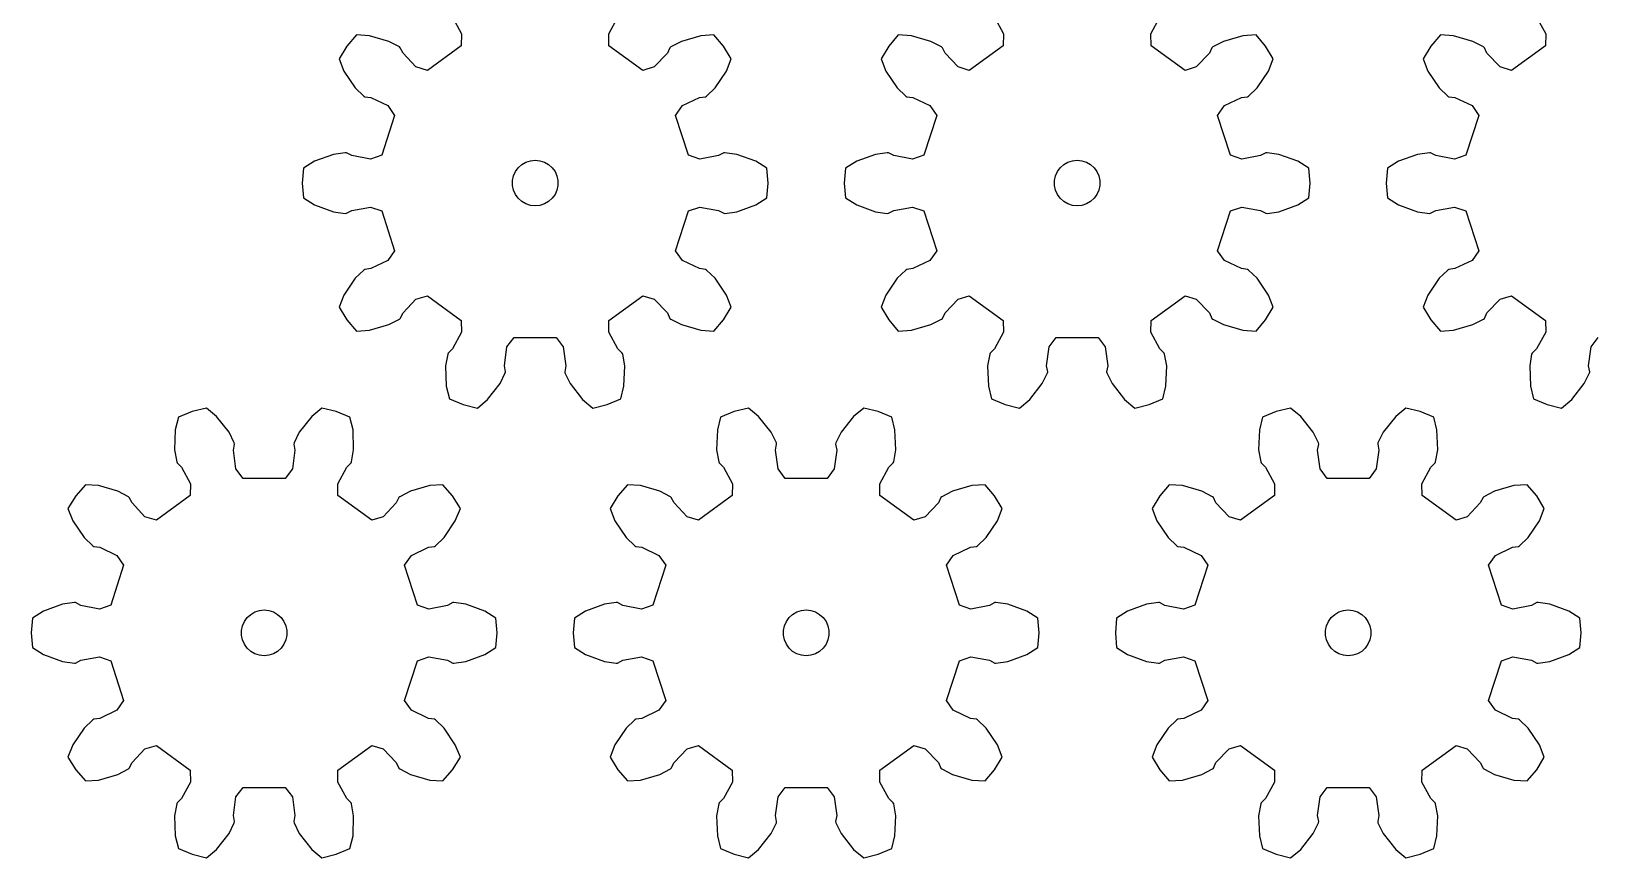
# Model space of a CAD drawing. Extents: x 0 to 208, y 0 to 236.
# Drawn here: x 0 to 102.5, y 0 to 54.2 of the extents above; entities that cross this region are included whole.
import ezdxf

# ---------------------------------------------------------------- set-up
doc = ezdxf.new("R2010")
doc.units = 0

msp = doc.modelspace()

# ---------------------------------------------------------------- linework, layer by layer
for p, q in [((27.63, 55.15), (28.23, 54.06)), ((37.89, 54.06), (38.48, 55.15)), ((63.19, 55.15), (63.79, 54.06)), ((73.44, 54.06), (74.04, 55.15)), ((98.75, 55.15), (99.35, 54.06)), ((21.33, 53.99), (20.7, 53.25)), ((22.19, 53.93), (21.33, 53.99)), ((23.46, 53.57), (22.19, 53.93)), ((24.15, 53.2), (23.46, 53.57)), ((28.23, 54.06), (28.21, 53.28)), ((37.9, 53.28), (37.89, 54.06)), ((42.65, 53.57), (41.96, 53.2)), ((43.93, 53.93), (42.65, 53.57)), ((44.79, 53.99), (43.93, 53.93)), ((45.42, 53.25), (44.79, 53.99)), ((56.88, 53.99), (56.25, 53.25)), ((57.75, 53.93), (56.88, 53.99)), ((59.02, 53.57), (57.75, 53.93)), ((59.71, 53.2), (59.02, 53.57)), ((63.79, 54.06), (63.77, 53.28)), ((73.46, 53.28), (73.44, 54.06)), ((78.21, 53.57), (77.52, 53.2)), ((79.48, 53.93), (78.21, 53.57)), ((80.35, 53.99), (79.48, 53.93)), ((80.98, 53.25), (80.35, 53.99)), ((92.44, 53.99), (91.81, 53.25)), ((93.3, 53.93), (92.44, 53.99)), ((94.58, 53.57), (93.3, 53.93)), ((95.27, 53.2), (94.58, 53.57)), ((99.35, 54.06), (99.33, 53.28)), ((20.7, 53.25), (20.19, 52.43)), ((20.19, 52.43), (20.51, 51.62)), ((24.21, 53.15), (24.15, 53.2)), ((24.39, 52.79), (24.21, 53.15)), ((25.24, 51.89), (24.39, 52.79)), ((28.21, 53.28), (25.99, 51.66)), ((40.13, 51.66), (37.9, 53.28)), ((41.73, 52.79), (40.87, 51.89)), ((41.9, 53.15), (41.73, 52.79)), ((41.96, 53.2), (41.9, 53.15)), ((45.92, 52.43), (45.42, 53.25)), ((45.6, 51.62), (45.92, 52.43)), ((56.25, 53.25), (55.75, 52.43)), ((55.75, 52.43), (56.07, 51.62)), ((59.77, 53.15), (59.71, 53.2)), ((59.95, 52.79), (59.77, 53.15)), ((60.8, 51.89), (59.95, 52.79)), ((63.77, 53.28), (61.54, 51.66)), ((75.69, 51.66), (73.46, 53.28)), ((77.29, 52.79), (76.43, 51.89)), ((77.46, 53.15), (77.29, 52.79)), ((77.52, 53.2), (77.46, 53.15)), ((81.48, 52.43), (80.98, 53.25)), ((81.16, 51.62), (81.48, 52.43)), ((91.81, 53.25), (91.31, 52.43)), ((91.31, 52.43), (91.63, 51.62)), ((95.33, 53.15), (95.27, 53.2)), ((95.5, 52.79), (95.33, 53.15)), ((96.36, 51.89), (95.5, 52.79)), ((99.33, 53.28), (97.1, 51.66)), ((20.51, 51.62), (21.25, 50.53)), ((25.99, 51.66), (25.24, 51.89)), ((40.87, 51.89), (40.13, 51.66)), ((44.86, 50.53), (45.6, 51.62)), ((56.07, 51.62), (56.81, 50.53)), ((61.54, 51.66), (60.8, 51.89)), ((76.43, 51.89), (75.69, 51.66)), ((80.42, 50.53), (81.16, 51.62)), ((91.63, 51.62), (92.37, 50.53)), ((97.1, 51.66), (96.36, 51.89)), ((21.25, 50.53), (21.81, 49.98)), ((44.3, 49.98), (44.86, 50.53)), ((56.81, 50.53), (57.37, 49.98)), ((79.86, 49.98), (80.42, 50.53)), ((92.37, 50.53), (92.93, 49.98)), ((21.81, 49.98), (21.88, 49.94)), ((21.88, 49.94), (22.28, 49.88)), ((22.28, 49.88), (23.4, 49.35)), ((23.4, 49.35), (23.84, 48.71)), ((42.27, 48.71), (42.72, 49.35)), ((42.72, 49.35), (43.84, 49.88)), ((43.84, 49.88), (44.23, 49.94)), ((44.23, 49.94), (44.3, 49.98)), ((57.37, 49.98), (57.44, 49.94)), ((57.44, 49.94), (57.83, 49.88)), ((57.83, 49.88), (58.96, 49.35)), ((58.96, 49.35), (59.4, 48.71)), ((77.83, 48.71), (78.27, 49.35)), ((78.27, 49.35), (79.4, 49.88)), ((79.4, 49.88), (79.79, 49.94)), ((79.79, 49.94), (79.86, 49.98)), ((92.93, 49.98), (93, 49.94)), ((93, 49.94), (93.39, 49.88)), ((93.39, 49.88), (94.52, 49.35)), ((94.52, 49.35), (94.96, 48.71)), ((23.84, 48.71), (22.99, 46.1)), ((43.12, 46.1), (42.27, 48.71)), ((59.4, 48.71), (58.55, 46.1)), ((78.68, 46.1), (77.83, 48.71)), ((94.96, 48.71), (94.11, 46.1)), ((19.83, 46.15), (18.59, 45.7)), ((20.6, 46.26), (19.83, 46.15)), ((20.68, 46.25), (20.6, 46.26)), ((21.04, 46.07), (20.68, 46.25)), ((45.43, 46.25), (45.08, 46.07)), ((45.51, 46.26), (45.43, 46.25)), ((46.28, 46.15), (45.51, 46.26)), ((47.53, 45.7), (46.28, 46.15)), ((55.39, 46.15), (54.15, 45.7)), ((56.16, 46.26), (55.39, 46.15)), ((56.24, 46.25), (56.16, 46.26)), ((56.59, 46.07), (56.24, 46.25)), ((80.99, 46.25), (80.64, 46.07)), ((81.07, 46.26), (80.99, 46.25)), ((81.84, 46.15), (81.07, 46.26)), ((83.09, 45.7), (81.84, 46.15)), ((90.95, 46.15), (89.7, 45.7)), ((91.72, 46.26), (90.95, 46.15)), ((91.8, 46.25), (91.72, 46.26)), ((92.15, 46.07), (91.8, 46.25)), ((17.85, 45.24), (17.78, 44.27)), ((18.59, 45.7), (17.85, 45.24)), ((22.26, 45.84), (21.04, 46.07)), ((22.99, 46.1), (22.26, 45.84)), ((31.76, 45.02), (31.94, 45.28)), ((31.94, 45.28), (32.18, 45.49)), ((32.18, 45.49), (32.45, 45.64)), ((32.45, 45.64), (32.75, 45.74)), ((32.75, 45.74), (33.06, 45.77)), ((33.06, 45.77), (33.37, 45.74)), ((33.37, 45.74), (33.67, 45.64)), ((33.67, 45.64), (33.94, 45.49)), ((33.94, 45.49), (34.17, 45.28)), ((34.17, 45.28), (34.36, 45.02)), ((43.86, 45.84), (43.12, 46.1)), ((45.08, 46.07), (43.86, 45.84)), ((48.26, 45.24), (47.53, 45.7)), ((48.34, 44.27), (48.26, 45.24)), ((53.41, 45.24), (53.34, 44.27)), ((54.15, 45.7), (53.41, 45.24)), ((57.82, 45.84), (56.59, 46.07)), ((58.55, 46.1), (57.82, 45.84)), ((67.32, 45.02), (67.5, 45.28)), ((67.5, 45.28), (67.73, 45.49)), ((67.73, 45.49), (68.01, 45.64)), ((68.01, 45.64), (68.3, 45.74)), ((68.3, 45.74), (68.62, 45.77)), ((68.62, 45.77), (68.93, 45.74)), ((68.93, 45.74), (69.23, 45.64)), ((69.23, 45.64), (69.5, 45.49)), ((69.5, 45.49), (69.73, 45.28)), ((69.73, 45.28), (69.91, 45.02)), ((79.41, 45.84), (78.68, 46.1)), ((80.64, 46.07), (79.41, 45.84)), ((83.82, 45.24), (83.09, 45.7)), ((83.89, 44.27), (83.82, 45.24)), ((88.97, 45.24), (88.89, 44.27)), ((89.7, 45.7), (88.97, 45.24)), ((93.37, 45.84), (92.15, 46.07)), ((94.11, 46.1), (93.37, 45.84)), ((17.78, 44.27), (17.85, 43.31)), ((31.57, 44.43), (31.63, 44.74)), ((31.57, 44.12), (31.57, 44.43)), ((31.63, 43.81), (31.57, 44.12)), ((31.63, 44.74), (31.76, 45.02)), ((34.36, 45.02), (34.48, 44.74)), ((34.48, 44.74), (34.55, 44.43)), ((34.55, 44.12), (34.48, 43.81)), ((34.55, 44.43), (34.55, 44.12)), ((48.26, 43.31), (48.34, 44.27)), ((53.34, 44.27), (53.41, 43.31)), ((67.12, 44.43), (67.19, 44.74)), ((67.12, 44.12), (67.12, 44.43)), ((67.19, 43.81), (67.12, 44.12)), ((67.19, 44.74), (67.32, 45.02)), ((69.91, 45.02), (70.04, 44.74)), ((70.04, 44.74), (70.11, 44.43)), ((70.11, 44.12), (70.04, 43.81)), ((70.11, 44.43), (70.11, 44.12)), ((83.82, 43.31), (83.89, 44.27)), ((88.89, 44.27), (88.97, 43.31)), ((17.85, 43.31), (18.59, 42.85)), ((31.76, 43.52), (31.63, 43.81)), ((31.94, 43.27), (31.76, 43.52)), ((32.18, 43.06), (31.94, 43.27)), ((32.45, 42.9), (32.18, 43.06)), ((33.94, 43.06), (33.67, 42.9)), ((34.17, 43.27), (33.94, 43.06)), ((34.36, 43.52), (34.17, 43.27)), ((34.48, 43.81), (34.36, 43.52)), ((47.53, 42.85), (48.26, 43.31)), ((53.41, 43.31), (54.15, 42.85)), ((67.32, 43.52), (67.19, 43.81)), ((67.5, 43.27), (67.32, 43.52)), ((67.73, 43.06), (67.5, 43.27)), ((68.01, 42.9), (67.73, 43.06)), ((69.5, 43.06), (69.23, 42.9)), ((69.73, 43.27), (69.5, 43.06)), ((69.91, 43.52), (69.73, 43.27)), ((70.04, 43.81), (69.91, 43.52)), ((83.09, 42.85), (83.82, 43.31)), ((88.97, 43.31), (89.7, 42.85)), ((18.59, 42.85), (19.83, 42.39)), ((19.83, 42.39), (20.6, 42.28)), ((20.6, 42.28), (20.68, 42.29)), ((20.68, 42.29), (21.04, 42.48)), ((21.04, 42.48), (22.26, 42.7)), ((22.26, 42.7), (22.99, 42.45)), ((22.99, 42.45), (23.84, 39.83)), ((32.75, 42.8), (32.45, 42.9)), ((33.06, 42.77), (32.75, 42.8)), ((33.37, 42.8), (33.06, 42.77)), ((33.67, 42.9), (33.37, 42.8)), ((42.27, 39.83), (43.12, 42.45)), ((43.12, 42.45), (43.86, 42.7)), ((43.86, 42.7), (45.08, 42.48)), ((45.08, 42.48), (45.43, 42.29)), ((45.43, 42.29), (45.51, 42.28)), ((45.51, 42.28), (46.28, 42.39)), ((46.28, 42.39), (47.53, 42.85)), ((54.15, 42.85), (55.39, 42.39)), ((55.39, 42.39), (56.16, 42.28)), ((56.16, 42.28), (56.24, 42.29)), ((56.24, 42.29), (56.59, 42.48)), ((56.59, 42.48), (57.82, 42.7)), ((57.82, 42.7), (58.55, 42.45)), ((58.55, 42.45), (59.4, 39.83)), ((68.3, 42.8), (68.01, 42.9)), ((68.62, 42.77), (68.3, 42.8)), ((68.93, 42.8), (68.62, 42.77)), ((69.23, 42.9), (68.93, 42.8)), ((77.83, 39.83), (78.68, 42.45)), ((78.68, 42.45), (79.41, 42.7)), ((79.41, 42.7), (80.64, 42.48)), ((80.64, 42.48), (80.99, 42.29)), ((80.99, 42.29), (81.07, 42.28)), ((81.07, 42.28), (81.84, 42.39)), ((81.84, 42.39), (83.09, 42.85)), ((89.7, 42.85), (90.95, 42.39)), ((90.95, 42.39), (91.72, 42.28)), ((91.72, 42.28), (91.8, 42.29)), ((91.8, 42.29), (92.15, 42.48)), ((92.15, 42.48), (93.37, 42.7)), ((93.37, 42.7), (94.11, 42.45)), ((94.11, 42.45), (94.96, 39.83)), ((23.4, 39.19), (22.28, 38.66)), ((23.84, 39.83), (23.4, 39.19)), ((42.72, 39.19), (42.27, 39.83)), ((43.84, 38.66), (42.72, 39.19)), ((58.96, 39.19), (57.83, 38.66)), ((59.4, 39.83), (58.96, 39.19)), ((78.27, 39.19), (77.83, 39.83)), ((79.4, 38.66), (78.27, 39.19)), ((94.52, 39.19), (93.39, 38.66)), ((94.96, 39.83), (94.52, 39.19)), ((21.25, 38.02), (20.51, 36.92)), ((21.81, 38.56), (21.25, 38.02)), ((21.88, 38.6), (21.81, 38.56)), ((22.28, 38.66), (21.88, 38.6)), ((44.23, 38.6), (43.84, 38.66)), ((44.3, 38.56), (44.23, 38.6)), ((44.86, 38.02), (44.3, 38.56)), ((45.6, 36.92), (44.86, 38.02)), ((56.81, 38.02), (56.07, 36.92)), ((57.37, 38.56), (56.81, 38.02)), ((57.44, 38.6), (57.37, 38.56)), ((57.83, 38.66), (57.44, 38.6)), ((79.79, 38.6), (79.4, 38.66)), ((79.86, 38.56), (79.79, 38.6)), ((80.42, 38.02), (79.86, 38.56)), ((81.16, 36.92), (80.42, 38.02)), ((92.37, 38.02), (91.63, 36.92)), ((92.93, 38.56), (92.37, 38.02)), ((93, 38.6), (92.93, 38.56)), ((93.39, 38.66), (93, 38.6)), ((20.51, 36.92), (20.19, 36.12)), ((45.92, 36.12), (45.6, 36.92)), ((56.07, 36.92), (55.75, 36.12)), ((81.48, 36.12), (81.16, 36.92)), ((91.63, 36.92), (91.31, 36.12)), ((20.19, 36.12), (20.7, 35.29)), ((24.39, 35.75), (25.24, 36.66)), ((25.24, 36.66), (25.99, 36.88)), ((25.99, 36.88), (28.21, 35.26)), ((37.9, 35.26), (40.13, 36.88)), ((40.13, 36.88), (40.87, 36.66)), ((40.87, 36.66), (41.73, 35.75)), ((45.42, 35.29), (45.92, 36.12)), ((55.75, 36.12), (56.25, 35.29)), ((59.95, 35.75), (60.8, 36.66)), ((60.8, 36.66), (61.54, 36.88)), ((61.54, 36.88), (63.77, 35.26)), ((73.46, 35.26), (75.69, 36.88)), ((75.69, 36.88), (76.43, 36.66)), ((76.43, 36.66), (77.29, 35.75)), ((80.98, 35.29), (81.48, 36.12)), ((91.31, 36.12), (91.81, 35.29)), ((95.5, 35.75), (96.36, 36.66)), ((96.36, 36.66), (97.1, 36.88)), ((97.1, 36.88), (99.33, 35.26)), ((20.7, 35.29), (21.33, 34.55)), ((22.19, 34.61), (23.46, 34.98)), ((23.46, 34.98), (24.15, 35.34)), ((24.15, 35.34), (24.21, 35.39)), ((24.21, 35.39), (24.39, 35.75)), ((28.21, 35.26), (28.23, 34.49)), ((37.89, 34.49), (37.9, 35.26)), ((41.73, 35.75), (41.9, 35.39)), ((41.9, 35.39), (41.96, 35.34)), ((41.96, 35.34), (42.65, 34.98)), ((42.65, 34.98), (43.93, 34.61)), ((44.79, 34.55), (45.42, 35.29)), ((56.25, 35.29), (56.88, 34.55)), ((57.75, 34.61), (59.02, 34.98)), ((59.02, 34.98), (59.71, 35.34)), ((59.71, 35.34), (59.77, 35.39)), ((59.77, 35.39), (59.95, 35.75)), ((63.77, 35.26), (63.79, 34.49)), ((73.44, 34.49), (73.46, 35.26)), ((77.29, 35.75), (77.46, 35.39)), ((77.46, 35.39), (77.52, 35.34)), ((77.52, 35.34), (78.21, 34.98)), ((78.21, 34.98), (79.48, 34.61)), ((80.35, 34.55), (80.98, 35.29)), ((91.81, 35.29), (92.44, 34.55)), ((93.3, 34.61), (94.58, 34.98)), ((94.58, 34.98), (95.27, 35.34)), ((95.27, 35.34), (95.33, 35.39)), ((95.33, 35.39), (95.5, 35.75)), ((99.33, 35.26), (99.35, 34.49)), ((21.33, 34.55), (22.19, 34.61)), ((28.23, 34.49), (27.63, 33.39)), ((31.21, 33.52), (31.68, 34.14)), ((31.68, 34.14), (34.43, 34.14)), ((34.43, 34.14), (34.9, 33.52)), ((38.48, 33.39), (37.89, 34.49)), ((43.93, 34.61), (44.79, 34.55)), ((56.88, 34.55), (57.75, 34.61)), ((63.79, 34.49), (63.19, 33.39)), ((66.77, 33.52), (67.24, 34.14)), ((67.24, 34.14), (69.99, 34.14)), ((69.99, 34.14), (70.46, 33.52)), ((74.04, 33.39), (73.44, 34.49)), ((79.48, 34.61), (80.35, 34.55)), ((92.44, 34.55), (93.3, 34.61)), ((99.35, 34.49), (98.75, 33.39)), ((102.33, 33.52), (102.8, 34.14)), ((27.32, 33.04), (27.18, 32.27)), ((27.35, 33.12), (27.32, 33.04)), ((27.63, 33.39), (27.35, 33.12)), ((31.05, 32.28), (31.21, 33.52)), ((34.9, 33.52), (35.06, 32.28)), ((38.77, 33.12), (38.48, 33.39)), ((38.8, 33.04), (38.77, 33.12)), ((38.93, 32.27), (38.8, 33.04)), ((62.88, 33.04), (62.74, 32.27)), ((62.91, 33.12), (62.88, 33.04)), ((63.19, 33.39), (62.91, 33.12)), ((66.61, 32.28), (66.77, 33.52)), ((70.46, 33.52), (70.62, 32.28)), ((74.32, 33.12), (74.04, 33.39)), ((74.35, 33.04), (74.32, 33.12)), ((74.49, 32.27), (74.35, 33.04)), ((98.43, 33.04), (98.3, 32.27)), ((98.46, 33.12), (98.43, 33.04)), ((98.75, 33.39), (98.46, 33.12)), ((102.17, 32.28), (102.33, 33.52)), ((27.18, 32.27), (27.23, 30.95)), ((30.76, 31.11), (31.1, 31.81)), ((31.12, 31.89), (31.05, 32.28)), ((31.1, 31.81), (31.12, 31.89)), ((35.06, 32.28), (35, 31.89)), ((35, 31.89), (35.01, 31.81)), ((35.01, 31.81), (35.36, 31.11)), ((38.88, 30.95), (38.93, 32.27)), ((62.74, 32.27), (62.79, 30.95)), ((66.32, 31.11), (66.66, 31.81)), ((66.68, 31.89), (66.61, 32.28)), ((66.66, 31.81), (66.68, 31.89)), ((70.62, 32.28), (70.55, 31.89)), ((70.55, 31.89), (70.57, 31.81)), ((70.57, 31.81), (70.92, 31.11)), ((74.44, 30.95), (74.49, 32.27)), ((98.3, 32.27), (98.35, 30.95)), ((101.87, 31.11), (102.22, 31.81)), ((102.24, 31.89), (102.17, 32.28)), ((102.22, 31.81), (102.24, 31.89)), ((27.23, 30.95), (27.44, 30.11)), ((29.94, 30.07), (30.76, 31.11)), ((35.36, 31.11), (36.17, 30.07)), ((38.67, 30.11), (38.88, 30.95)), ((62.79, 30.95), (63, 30.11)), ((65.5, 30.07), (66.32, 31.11)), ((70.92, 31.11), (71.73, 30.07)), ((74.23, 30.11), (74.44, 30.95)), ((98.35, 30.95), (98.56, 30.11)), ((101.06, 30.07), (101.87, 31.11)), ((27.44, 30.11), (28.34, 29.74)), ((28.34, 29.74), (29.28, 29.51)), ((29.28, 29.51), (29.94, 30.07)), ((36.17, 30.07), (36.84, 29.51)), ((36.84, 29.51), (37.78, 29.74)), ((37.78, 29.74), (38.67, 30.11)), ((63, 30.11), (63.89, 29.74)), ((63.89, 29.74), (64.84, 29.51)), ((64.84, 29.51), (65.5, 30.07)), ((71.73, 30.07), (72.39, 29.51)), ((72.39, 29.51), (73.34, 29.74)), ((73.34, 29.74), (74.23, 30.11)), ((98.56, 30.11), (99.45, 29.74)), ((99.45, 29.74), (100.39, 29.51)), ((100.39, 29.51), (101.06, 30.07)), ((9.66, 28.92), (9.45, 28.08)), ((10.56, 29.29), (9.66, 28.92)), ((11.5, 29.51), (10.56, 29.29)), ((12.16, 28.96), (11.5, 29.51)), ((12.98, 27.92), (12.16, 28.96)), ((18.4, 28.96), (17.58, 27.92)), ((19.06, 29.51), (18.4, 28.96)), ((20, 29.29), (19.06, 29.51)), ((20.9, 28.92), (20, 29.29)), ((21.11, 28.08), (20.9, 28.92)), ((45.22, 28.92), (45.01, 28.08)), ((46.12, 29.29), (45.22, 28.92)), ((47.06, 29.51), (46.12, 29.29)), ((47.72, 28.96), (47.06, 29.51)), ((48.54, 27.92), (47.72, 28.96)), ((53.95, 28.96), (53.14, 27.92)), ((54.62, 29.51), (53.95, 28.96)), ((55.56, 29.29), (54.62, 29.51)), ((56.45, 28.92), (55.56, 29.29)), ((56.66, 28.08), (56.45, 28.92)), ((80.78, 28.92), (80.57, 28.08)), ((81.67, 29.29), (80.78, 28.92)), ((82.62, 29.51), (81.67, 29.29)), ((83.28, 28.96), (82.62, 29.51)), ((84.09, 27.92), (83.28, 28.96)), ((89.51, 28.96), (88.69, 27.92)), ((90.17, 29.51), (89.51, 28.96)), ((91.12, 29.29), (90.17, 29.51)), ((92.01, 28.92), (91.12, 29.29)), ((92.22, 28.08), (92.01, 28.92)), ((9.45, 28.08), (9.4, 26.76)), ((13.32, 27.22), (12.98, 27.92)), ((17.58, 27.92), (17.24, 27.22)), ((21.15, 26.76), (21.11, 28.08)), ((45.01, 28.08), (44.96, 26.76)), ((48.88, 27.22), (48.54, 27.92)), ((53.14, 27.92), (52.79, 27.22)), ((56.71, 26.76), (56.66, 28.08)), ((80.57, 28.08), (80.52, 26.76)), ((84.44, 27.22), (84.09, 27.92)), ((88.69, 27.92), (88.35, 27.22)), ((92.27, 26.76), (92.22, 28.08)), ((9.4, 26.76), (9.54, 25.99)), ((13.27, 26.75), (13.34, 27.14)), ((13.43, 25.51), (13.27, 26.75)), ((13.34, 27.14), (13.32, 27.22)), ((17.29, 26.75), (17.13, 25.51)), ((17.24, 27.22), (17.22, 27.14)), ((17.22, 27.14), (17.29, 26.75)), ((21.02, 25.99), (21.15, 26.76)), ((44.96, 26.76), (45.1, 25.99)), ((48.83, 26.75), (48.9, 27.14)), ((48.99, 25.51), (48.83, 26.75)), ((48.9, 27.14), (48.88, 27.22)), ((52.84, 26.75), (52.68, 25.51)), ((52.79, 27.22), (52.77, 27.14)), ((52.77, 27.14), (52.84, 26.75)), ((56.58, 25.99), (56.71, 26.76)), ((80.52, 26.76), (80.66, 25.99)), ((84.39, 26.75), (84.46, 27.14)), ((84.55, 25.51), (84.39, 26.75)), ((84.46, 27.14), (84.44, 27.22)), ((88.4, 26.75), (88.24, 25.51)), ((88.35, 27.22), (88.33, 27.14)), ((88.33, 27.14), (88.4, 26.75)), ((92.13, 25.99), (92.27, 26.76)), ((9.54, 25.99), (9.57, 25.91)), ((9.57, 25.91), (9.86, 25.64)), ((9.86, 25.64), (10.45, 24.54)), ((20.11, 24.54), (20.7, 25.64)), ((20.7, 25.64), (20.99, 25.91)), ((20.99, 25.91), (21.02, 25.99)), ((45.1, 25.99), (45.13, 25.91)), ((45.13, 25.91), (45.41, 25.64)), ((45.41, 25.64), (46.01, 24.54)), ((55.66, 24.54), (56.26, 25.64)), ((56.26, 25.64), (56.55, 25.91)), ((56.55, 25.91), (56.58, 25.99)), ((80.66, 25.99), (80.69, 25.91)), ((80.69, 25.91), (80.97, 25.64)), ((80.97, 25.64), (81.57, 24.54)), ((91.22, 24.54), (91.82, 25.64)), ((91.82, 25.64), (92.1, 25.91)), ((92.1, 25.91), (92.13, 25.99)), ((13.9, 24.89), (13.43, 25.51)), ((16.65, 24.89), (13.9, 24.89)), ((17.13, 25.51), (16.65, 24.89)), ((49.46, 24.89), (48.99, 25.51)), ((52.21, 24.89), (49.46, 24.89)), ((52.68, 25.51), (52.21, 24.89)), ((85.02, 24.89), (84.55, 25.51)), ((87.77, 24.89), (85.02, 24.89)), ((88.24, 25.51), (87.77, 24.89)), ((2.92, 23.74), (2.41, 22.91)), ((3.55, 24.47), (2.92, 23.74)), ((4.41, 24.42), (3.55, 24.47)), ((5.68, 24.05), (4.41, 24.42)), ((6.37, 23.69), (5.68, 24.05)), ((6.43, 23.63), (6.37, 23.69)), ((6.61, 23.28), (6.43, 23.63)), ((10.43, 23.77), (8.21, 22.15)), ((10.45, 24.54), (10.43, 23.77)), ((20.12, 23.77), (20.11, 24.54)), ((22.35, 22.15), (20.12, 23.77)), ((24.12, 23.63), (23.95, 23.28)), ((24.18, 23.69), (24.12, 23.63)), ((24.87, 24.05), (24.18, 23.69)), ((26.15, 24.42), (24.87, 24.05)), ((27.01, 24.47), (26.15, 24.42)), ((27.64, 23.74), (27.01, 24.47)), ((28.15, 22.91), (27.64, 23.74)), ((38.48, 23.74), (37.97, 22.91)), ((39.11, 24.47), (38.48, 23.74)), ((39.97, 24.42), (39.11, 24.47)), ((41.24, 24.05), (39.97, 24.42)), ((41.93, 23.69), (41.24, 24.05)), ((41.99, 23.63), (41.93, 23.69)), ((42.17, 23.28), (41.99, 23.63)), ((45.99, 23.77), (43.77, 22.15)), ((46.01, 24.54), (45.99, 23.77)), ((55.68, 23.77), (55.66, 24.54)), ((57.91, 22.15), (55.68, 23.77)), ((59.68, 23.63), (59.51, 23.28)), ((59.74, 23.69), (59.68, 23.63)), ((60.43, 24.05), (59.74, 23.69)), ((61.71, 24.42), (60.43, 24.05)), ((62.57, 24.47), (61.71, 24.42)), ((63.2, 23.74), (62.57, 24.47)), ((63.7, 22.91), (63.2, 23.74)), ((74.03, 23.74), (73.53, 22.91)), ((74.66, 24.47), (74.03, 23.74)), ((75.53, 24.42), (74.66, 24.47)), ((76.8, 24.05), (75.53, 24.42)), ((77.49, 23.69), (76.8, 24.05)), ((77.55, 23.63), (77.49, 23.69)), ((77.72, 23.28), (77.55, 23.63)), ((81.55, 23.77), (79.32, 22.15)), ((81.57, 24.54), (81.55, 23.77)), ((91.24, 23.77), (91.22, 24.54)), ((93.47, 22.15), (91.24, 23.77)), ((95.24, 23.63), (95.06, 23.28)), ((95.3, 23.69), (95.24, 23.63)), ((95.99, 24.05), (95.3, 23.69)), ((97.26, 24.42), (95.99, 24.05)), ((98.13, 24.47), (97.26, 24.42)), ((98.76, 23.74), (98.13, 24.47)), ((99.26, 22.91), (98.76, 23.74)), ((2.41, 22.91), (2.73, 22.11)), ((7.46, 22.37), (6.61, 23.28)), ((23.95, 23.28), (23.09, 22.37)), ((27.82, 22.11), (28.15, 22.91)), ((37.97, 22.91), (38.29, 22.11)), ((43.02, 22.37), (42.17, 23.28)), ((59.51, 23.28), (58.65, 22.37)), ((63.38, 22.11), (63.7, 22.91)), ((73.53, 22.91), (73.85, 22.11)), ((78.58, 22.37), (77.72, 23.28)), ((95.06, 23.28), (94.21, 22.37)), ((98.94, 22.11), (99.26, 22.91)), ((2.73, 22.11), (3.47, 21.01)), ((8.21, 22.15), (7.46, 22.37)), ((23.09, 22.37), (22.35, 22.15)), ((27.08, 21.01), (27.82, 22.11)), ((38.29, 22.11), (39.03, 21.01)), ((43.77, 22.15), (43.02, 22.37)), ((58.65, 22.37), (57.91, 22.15)), ((62.64, 21.01), (63.38, 22.11)), ((73.85, 22.11), (74.59, 21.01)), ((79.32, 22.15), (78.58, 22.37)), ((94.21, 22.37), (93.47, 22.15)), ((98.2, 21.01), (98.94, 22.11)), ((3.47, 21.01), (4.04, 20.47)), ((26.52, 20.47), (27.08, 21.01)), ((39.03, 21.01), (39.59, 20.47)), ((62.08, 20.47), (62.64, 21.01)), ((74.59, 21.01), (75.15, 20.47)), ((97.64, 20.47), (98.2, 21.01)), ((4.04, 20.47), (4.1, 20.43)), ((4.1, 20.43), (4.5, 20.37)), ((4.5, 20.37), (5.62, 19.84)), ((5.62, 19.84), (6.06, 19.2)), ((24.49, 19.2), (24.94, 19.84)), ((24.94, 19.84), (26.06, 20.37)), ((26.06, 20.37), (26.45, 20.43)), ((26.45, 20.43), (26.52, 20.47)), ((39.59, 20.47), (39.66, 20.43)), ((39.66, 20.43), (40.05, 20.37)), ((40.05, 20.37), (41.18, 19.84)), ((41.18, 19.84), (41.62, 19.2)), ((60.05, 19.2), (60.49, 19.84)), ((60.49, 19.84), (61.62, 20.37)), ((61.62, 20.37), (62.01, 20.43)), ((62.01, 20.43), (62.08, 20.47)), ((75.15, 20.47), (75.22, 20.43)), ((75.22, 20.43), (75.61, 20.37)), ((75.61, 20.37), (76.74, 19.84)), ((76.74, 19.84), (77.18, 19.2)), ((95.61, 19.2), (96.05, 19.84)), ((96.05, 19.84), (97.18, 20.37)), ((97.18, 20.37), (97.57, 20.43)), ((97.57, 20.43), (97.64, 20.47)), ((6.06, 19.2), (5.21, 16.58)), ((25.34, 16.58), (24.49, 19.2)), ((41.62, 19.2), (40.77, 16.58)), ((60.9, 16.58), (60.05, 19.2)), ((77.18, 19.2), (76.33, 16.58)), ((96.46, 16.58), (95.61, 19.2)), ((2.05, 16.64), (0.81, 16.18)), ((2.83, 16.75), (2.05, 16.64)), ((2.91, 16.74), (2.83, 16.75)), ((3.26, 16.55), (2.91, 16.74)), ((4.48, 16.32), (3.26, 16.55)), ((5.21, 16.58), (4.48, 16.32)), ((26.08, 16.32), (25.34, 16.58)), ((27.3, 16.55), (26.08, 16.32)), ((27.65, 16.74), (27.3, 16.55)), ((27.73, 16.75), (27.65, 16.74)), ((28.51, 16.64), (27.73, 16.75)), ((29.75, 16.18), (28.51, 16.64)), ((37.61, 16.64), (36.37, 16.18)), ((38.38, 16.75), (37.61, 16.64)), ((38.46, 16.74), (38.38, 16.75)), ((38.81, 16.55), (38.46, 16.74)), ((40.04, 16.32), (38.81, 16.55)), ((40.77, 16.58), (40.04, 16.32)), ((61.64, 16.32), (60.9, 16.58)), ((62.86, 16.55), (61.64, 16.32)), ((63.21, 16.74), (62.86, 16.55)), ((63.29, 16.75), (63.21, 16.74)), ((64.06, 16.64), (63.29, 16.75)), ((65.31, 16.18), (64.06, 16.64)), ((73.17, 16.64), (71.92, 16.18)), ((73.94, 16.75), (73.17, 16.64)), ((74.02, 16.74), (73.94, 16.75)), ((74.37, 16.55), (74.02, 16.74)), ((75.6, 16.32), (74.37, 16.55)), ((76.33, 16.58), (75.6, 16.32)), ((97.19, 16.32), (96.46, 16.58)), ((98.42, 16.55), (97.19, 16.32)), ((98.77, 16.74), (98.42, 16.55)), ((98.85, 16.75), (98.77, 16.74)), ((99.62, 16.64), (98.85, 16.75)), ((100.86, 16.18), (99.62, 16.64)), ((0.08, 15.72), (0, 14.76)), ((0.81, 16.18), (0.08, 15.72)), ((13.85, 15.22), (13.98, 15.51)), ((13.98, 15.51), (14.16, 15.76)), ((14.16, 15.76), (14.4, 15.97)), ((14.4, 15.97), (14.67, 16.13)), ((14.67, 16.13), (14.97, 16.22)), ((14.97, 16.22), (15.28, 16.26)), ((15.28, 16.26), (15.59, 16.22)), ((15.59, 16.22), (15.89, 16.13)), ((15.89, 16.13), (16.16, 15.97)), ((16.16, 15.97), (16.39, 15.76)), ((16.39, 15.76), (16.58, 15.51)), ((16.58, 15.51), (16.71, 15.22)), ((30.48, 15.72), (29.75, 16.18)), ((30.56, 14.76), (30.48, 15.72)), ((35.63, 15.72), (35.56, 14.76)), ((36.37, 16.18), (35.63, 15.72)), ((49.41, 15.22), (49.54, 15.51)), ((49.54, 15.51), (49.72, 15.76)), ((49.72, 15.76), (49.95, 15.97)), ((49.95, 15.97), (50.23, 16.13)), ((50.23, 16.13), (50.52, 16.22)), ((50.52, 16.22), (50.84, 16.26)), ((50.84, 16.26), (51.15, 16.22)), ((51.15, 16.22), (51.45, 16.13)), ((51.45, 16.13), (51.72, 15.97)), ((51.72, 15.97), (51.95, 15.76)), ((51.95, 15.76), (52.14, 15.51)), ((52.14, 15.51), (52.26, 15.22)), ((66.04, 15.72), (65.31, 16.18)), ((66.12, 14.76), (66.04, 15.72)), ((71.19, 15.72), (71.12, 14.76)), ((71.92, 16.18), (71.19, 15.72)), ((84.97, 15.22), (85.1, 15.51)), ((85.1, 15.51), (85.28, 15.76)), ((85.28, 15.76), (85.51, 15.97)), ((85.51, 15.97), (85.78, 16.13)), ((85.78, 16.13), (86.08, 16.22)), ((86.08, 16.22), (86.39, 16.26)), ((86.39, 16.26), (86.71, 16.22)), ((86.71, 16.22), (87, 16.13)), ((87, 16.13), (87.28, 15.97)), ((87.28, 15.97), (87.51, 15.76)), ((87.51, 15.76), (87.69, 15.51)), ((87.69, 15.51), (87.82, 15.22)), ((101.6, 15.72), (100.86, 16.18)), ((101.67, 14.76), (101.6, 15.72)), ((0, 14.76), (0.08, 13.79)), ((13.79, 14.91), (13.85, 15.22)), ((13.79, 14.6), (13.79, 14.91)), ((13.85, 14.29), (13.79, 14.6)), ((16.71, 15.22), (16.77, 14.91)), ((16.77, 14.6), (16.71, 14.29)), ((16.77, 14.91), (16.77, 14.6)), ((30.48, 13.79), (30.56, 14.76)), ((35.56, 14.76), (35.63, 13.79)), ((49.34, 14.91), (49.41, 15.22)), ((49.34, 14.6), (49.34, 14.91)), ((49.41, 14.29), (49.34, 14.6)), ((52.26, 15.22), (52.33, 14.91)), ((52.33, 14.6), (52.26, 14.29)), ((52.33, 14.91), (52.33, 14.6)), ((66.04, 13.79), (66.12, 14.76)), ((71.12, 14.76), (71.19, 13.79)), ((84.9, 14.91), (84.97, 15.22)), ((84.9, 14.6), (84.9, 14.91)), ((84.97, 14.29), (84.9, 14.6)), ((87.82, 15.22), (87.89, 14.91)), ((87.89, 14.6), (87.82, 14.29)), ((87.89, 14.91), (87.89, 14.6)), ((101.6, 13.79), (101.67, 14.76)), ((0.08, 13.79), (0.81, 13.33)), ((0.81, 13.33), (2.05, 12.88)), ((13.98, 14.01), (13.85, 14.29)), ((14.16, 13.75), (13.98, 14.01)), ((14.4, 13.54), (14.16, 13.75)), ((14.67, 13.39), (14.4, 13.54)), ((14.97, 13.29), (14.67, 13.39)), ((15.89, 13.39), (15.59, 13.29)), ((16.16, 13.54), (15.89, 13.39)), ((16.39, 13.75), (16.16, 13.54)), ((16.58, 14.01), (16.39, 13.75)), ((16.71, 14.29), (16.58, 14.01)), ((28.51, 12.88), (29.75, 13.33)), ((29.75, 13.33), (30.48, 13.79)), ((35.63, 13.79), (36.37, 13.33)), ((36.37, 13.33), (37.61, 12.88)), ((49.54, 14.01), (49.41, 14.29)), ((49.72, 13.75), (49.54, 14.01)), ((49.95, 13.54), (49.72, 13.75)), ((50.23, 13.39), (49.95, 13.54)), ((50.52, 13.29), (50.23, 13.39)), ((51.45, 13.39), (51.15, 13.29)), ((51.72, 13.54), (51.45, 13.39)), ((51.95, 13.75), (51.72, 13.54)), ((52.14, 14.01), (51.95, 13.75)), ((52.26, 14.29), (52.14, 14.01)), ((64.06, 12.88), (65.31, 13.33)), ((65.31, 13.33), (66.04, 13.79)), ((71.19, 13.79), (71.92, 13.33)), ((71.92, 13.33), (73.17, 12.88)), ((85.1, 14.01), (84.97, 14.29)), ((85.28, 13.75), (85.1, 14.01)), ((85.51, 13.54), (85.28, 13.75)), ((85.78, 13.39), (85.51, 13.54)), ((86.08, 13.29), (85.78, 13.39)), ((87, 13.39), (86.71, 13.29)), ((87.28, 13.54), (87, 13.39)), ((87.51, 13.75), (87.28, 13.54)), ((87.69, 14.01), (87.51, 13.75)), ((87.82, 14.29), (87.69, 14.01)), ((99.62, 12.88), (100.86, 13.33)), ((100.86, 13.33), (101.6, 13.79)), ((2.05, 12.88), (2.83, 12.77)), ((2.83, 12.77), (2.91, 12.77)), ((2.91, 12.77), (3.26, 12.96)), ((3.26, 12.96), (4.48, 13.19)), ((4.48, 13.19), (5.21, 12.93)), ((5.21, 12.93), (6.06, 10.32)), ((15.28, 13.26), (14.97, 13.29)), ((15.59, 13.29), (15.28, 13.26)), ((24.49, 10.32), (25.34, 12.93)), ((25.34, 12.93), (26.08, 13.19)), ((26.08, 13.19), (27.3, 12.96)), ((27.3, 12.96), (27.65, 12.77)), ((27.65, 12.77), (27.73, 12.77)), ((27.73, 12.77), (28.51, 12.88)), ((37.61, 12.88), (38.38, 12.77)), ((38.38, 12.77), (38.46, 12.77)), ((38.46, 12.77), (38.81, 12.96)), ((38.81, 12.96), (40.04, 13.19)), ((40.04, 13.19), (40.77, 12.93)), ((40.77, 12.93), (41.62, 10.32)), ((50.84, 13.26), (50.52, 13.29)), ((51.15, 13.29), (50.84, 13.26)), ((60.05, 10.32), (60.9, 12.93)), ((60.9, 12.93), (61.64, 13.19)), ((61.64, 13.19), (62.86, 12.96)), ((62.86, 12.96), (63.21, 12.77)), ((63.21, 12.77), (63.29, 12.77)), ((63.29, 12.77), (64.06, 12.88)), ((73.17, 12.88), (73.94, 12.77)), ((73.94, 12.77), (74.02, 12.77)), ((74.02, 12.77), (74.37, 12.96)), ((74.37, 12.96), (75.6, 13.19)), ((75.6, 13.19), (76.33, 12.93)), ((76.33, 12.93), (77.18, 10.32)), ((86.39, 13.26), (86.08, 13.29)), ((86.71, 13.29), (86.39, 13.26)), ((95.61, 10.32), (96.46, 12.93)), ((96.46, 12.93), (97.19, 13.19)), ((97.19, 13.19), (98.42, 12.96)), ((98.42, 12.96), (98.77, 12.77)), ((98.77, 12.77), (98.85, 12.77)), ((98.85, 12.77), (99.62, 12.88)), ((6.06, 10.32), (5.62, 9.68)), ((24.94, 9.68), (24.49, 10.32)), ((41.62, 10.32), (41.18, 9.68)), ((60.49, 9.68), (60.05, 10.32)), ((77.18, 10.32), (76.74, 9.68)), ((96.05, 9.68), (95.61, 10.32)), ((5.62, 9.68), (4.5, 9.14)), ((26.06, 9.14), (24.94, 9.68)), ((41.18, 9.68), (40.05, 9.14)), ((61.62, 9.14), (60.49, 9.68)), ((76.74, 9.68), (75.61, 9.14)), ((97.18, 9.14), (96.05, 9.68)), ((3.47, 8.5), (2.73, 7.4)), ((4.04, 9.05), (3.47, 8.5)), ((4.1, 9.09), (4.04, 9.05)), ((4.5, 9.14), (4.1, 9.09)), ((26.45, 9.09), (26.06, 9.14)), ((26.52, 9.05), (26.45, 9.09)), ((27.08, 8.5), (26.52, 9.05)), ((27.82, 7.4), (27.08, 8.5)), ((39.03, 8.5), (38.29, 7.4)), ((39.59, 9.05), (39.03, 8.5)), ((39.66, 9.09), (39.59, 9.05)), ((40.05, 9.14), (39.66, 9.09)), ((62.01, 9.09), (61.62, 9.14)), ((62.08, 9.05), (62.01, 9.09)), ((62.64, 8.5), (62.08, 9.05)), ((63.38, 7.4), (62.64, 8.5)), ((74.59, 8.5), (73.85, 7.4)), ((75.15, 9.05), (74.59, 8.5)), ((75.22, 9.09), (75.15, 9.05)), ((75.61, 9.14), (75.22, 9.09)), ((97.57, 9.09), (97.18, 9.14)), ((97.64, 9.05), (97.57, 9.09)), ((98.2, 8.5), (97.64, 9.05)), ((98.94, 7.4), (98.2, 8.5)), ((2.73, 7.4), (2.41, 6.6)), ((7.46, 7.14), (8.21, 7.37)), ((8.21, 7.37), (10.43, 5.75)), ((20.12, 5.75), (22.35, 7.37)), ((22.35, 7.37), (23.09, 7.14)), ((28.15, 6.6), (27.82, 7.4)), ((38.29, 7.4), (37.97, 6.6)), ((43.02, 7.14), (43.77, 7.37)), ((43.77, 7.37), (45.99, 5.75)), ((55.68, 5.75), (57.91, 7.37)), ((57.91, 7.37), (58.65, 7.14)), ((63.7, 6.6), (63.38, 7.4)), ((73.85, 7.4), (73.53, 6.6)), ((78.58, 7.14), (79.32, 7.37)), ((79.32, 7.37), (81.55, 5.75)), ((91.24, 5.75), (93.47, 7.37)), ((93.47, 7.37), (94.21, 7.14)), ((99.26, 6.6), (98.94, 7.4)), ((2.41, 6.6), (2.92, 5.78)), ((6.43, 5.88), (6.61, 6.24)), ((6.61, 6.24), (7.46, 7.14)), ((23.09, 7.14), (23.95, 6.24)), ((23.95, 6.24), (24.12, 5.88)), ((27.64, 5.78), (28.15, 6.6)), ((37.97, 6.6), (38.48, 5.78)), ((41.99, 5.88), (42.17, 6.24)), ((42.17, 6.24), (43.02, 7.14)), ((58.65, 7.14), (59.51, 6.24)), ((59.51, 6.24), (59.68, 5.88)), ((63.2, 5.78), (63.7, 6.6)), ((73.53, 6.6), (74.03, 5.78)), ((77.55, 5.88), (77.72, 6.24)), ((77.72, 6.24), (78.58, 7.14)), ((94.21, 7.14), (95.06, 6.24)), ((95.06, 6.24), (95.24, 5.88)), ((98.76, 5.78), (99.26, 6.6)), ((2.92, 5.78), (3.55, 5.04)), ((4.41, 5.1), (5.68, 5.46)), ((5.68, 5.46), (6.37, 5.83)), ((6.37, 5.83), (6.43, 5.88)), ((10.43, 5.75), (10.45, 4.97)), ((20.11, 4.97), (20.12, 5.75)), ((24.12, 5.88), (24.18, 5.83)), ((24.18, 5.83), (24.87, 5.46)), ((24.87, 5.46), (26.15, 5.1)), ((27.01, 5.04), (27.64, 5.78)), ((38.48, 5.78), (39.11, 5.04)), ((39.97, 5.1), (41.24, 5.46)), ((41.24, 5.46), (41.93, 5.83)), ((41.93, 5.83), (41.99, 5.88)), ((45.99, 5.75), (46.01, 4.97)), ((55.66, 4.97), (55.68, 5.75)), ((59.68, 5.88), (59.74, 5.83)), ((59.74, 5.83), (60.43, 5.46)), ((60.43, 5.46), (61.71, 5.1)), ((62.57, 5.04), (63.2, 5.78)), ((74.03, 5.78), (74.66, 5.04)), ((75.53, 5.1), (76.8, 5.46)), ((76.8, 5.46), (77.49, 5.83)), ((77.49, 5.83), (77.55, 5.88)), ((81.55, 5.75), (81.57, 4.97)), ((91.22, 4.97), (91.24, 5.75)), ((95.24, 5.88), (95.3, 5.83)), ((95.3, 5.83), (95.99, 5.46)), ((95.99, 5.46), (97.26, 5.1)), ((98.13, 5.04), (98.76, 5.78)), ((3.55, 5.04), (4.41, 5.1)), ((10.45, 4.97), (9.86, 3.88)), ((13.43, 4), (13.9, 4.62)), ((13.9, 4.62), (16.65, 4.62)), ((16.65, 4.62), (17.13, 4)), ((20.7, 3.88), (20.11, 4.97)), ((26.15, 5.1), (27.01, 5.04)), ((39.11, 5.04), (39.97, 5.1)), ((46.01, 4.97), (45.41, 3.88)), ((48.99, 4), (49.46, 4.62)), ((49.46, 4.62), (52.21, 4.62)), ((52.21, 4.62), (52.68, 4)), ((56.26, 3.88), (55.66, 4.97)), ((61.71, 5.1), (62.57, 5.04)), ((74.66, 5.04), (75.53, 5.1)), ((81.57, 4.97), (80.97, 3.88)), ((84.55, 4), (85.02, 4.62)), ((85.02, 4.62), (87.77, 4.62)), ((87.77, 4.62), (88.24, 4)), ((91.82, 3.88), (91.22, 4.97)), ((97.26, 5.1), (98.13, 5.04)), ((9.54, 3.53), (9.4, 2.76)), ((9.57, 3.6), (9.54, 3.53)), ((9.86, 3.88), (9.57, 3.6)), ((13.27, 2.77), (13.43, 4)), ((17.13, 4), (17.29, 2.77)), ((20.99, 3.6), (20.7, 3.88)), ((21.02, 3.53), (20.99, 3.6)), ((21.15, 2.76), (21.02, 3.53)), ((45.1, 3.53), (44.96, 2.76)), ((45.13, 3.6), (45.1, 3.53)), ((45.41, 3.88), (45.13, 3.6)), ((48.83, 2.77), (48.99, 4)), ((52.68, 4), (52.84, 2.77)), ((56.55, 3.6), (56.26, 3.88)), ((56.58, 3.53), (56.55, 3.6)), ((56.71, 2.76), (56.58, 3.53)), ((80.66, 3.53), (80.52, 2.76)), ((80.69, 3.6), (80.66, 3.53)), ((80.97, 3.88), (80.69, 3.6)), ((84.39, 2.77), (84.55, 4)), ((88.24, 4), (88.4, 2.77)), ((92.1, 3.6), (91.82, 3.88)), ((92.13, 3.53), (92.1, 3.6)), ((92.27, 2.76), (92.13, 3.53)), ((9.4, 2.76), (9.45, 1.44)), ((12.98, 1.6), (13.32, 2.3)), ((13.34, 2.38), (13.27, 2.77)), ((13.32, 2.3), (13.34, 2.38)), ((17.29, 2.77), (17.22, 2.38)), ((17.22, 2.38), (17.24, 2.3)), ((17.24, 2.3), (17.58, 1.6)), ((21.11, 1.44), (21.15, 2.76)), ((44.96, 2.76), (45.01, 1.44)), ((48.54, 1.6), (48.88, 2.3)), ((48.9, 2.38), (48.83, 2.77)), ((48.88, 2.3), (48.9, 2.38)), ((52.84, 2.77), (52.77, 2.38)), ((52.77, 2.38), (52.79, 2.3)), ((52.79, 2.3), (53.14, 1.6)), ((56.66, 1.44), (56.71, 2.76)), ((80.52, 2.76), (80.57, 1.44)), ((84.09, 1.6), (84.44, 2.3)), ((84.46, 2.38), (84.39, 2.77)), ((84.44, 2.3), (84.46, 2.38)), ((88.4, 2.77), (88.33, 2.38)), ((88.33, 2.38), (88.35, 2.3)), ((88.35, 2.3), (88.69, 1.6)), ((92.22, 1.44), (92.27, 2.76)), ((9.45, 1.44), (9.66, 0.6)), ((12.16, 0.55), (12.98, 1.6)), ((17.58, 1.6), (18.4, 0.55)), ((20.9, 0.6), (21.11, 1.44)), ((45.01, 1.44), (45.22, 0.6)), ((47.72, 0.55), (48.54, 1.6)), ((53.14, 1.6), (53.95, 0.55)), ((56.45, 0.6), (56.66, 1.44)), ((80.57, 1.44), (80.78, 0.6)), ((83.28, 0.55), (84.09, 1.6)), ((88.69, 1.6), (89.51, 0.55)), ((92.01, 0.6), (92.22, 1.44)), ((9.66, 0.6), (10.56, 0.23)), ((10.56, 0.23), (11.5, 0)), ((11.5, 0), (12.16, 0.55)), ((18.4, 0.55), (19.06, 0)), ((19.06, 0), (20, 0.23)), ((20, 0.23), (20.9, 0.6)), ((45.22, 0.6), (46.12, 0.23)), ((46.12, 0.23), (47.06, 0)), ((47.06, 0), (47.72, 0.55)), ((53.95, 0.55), (54.62, 0)), ((54.62, 0), (55.56, 0.23)), ((55.56, 0.23), (56.45, 0.6)), ((80.78, 0.6), (81.67, 0.23)), ((81.67, 0.23), (82.62, 0)), ((82.62, 0), (83.28, 0.55)), ((89.51, 0.55), (90.17, 0)), ((90.17, 0), (91.12, 0.23)), ((91.12, 0.23), (92.01, 0.6))]:
    msp.add_line(p, q)

doc.saveas('drawing.dxf')
